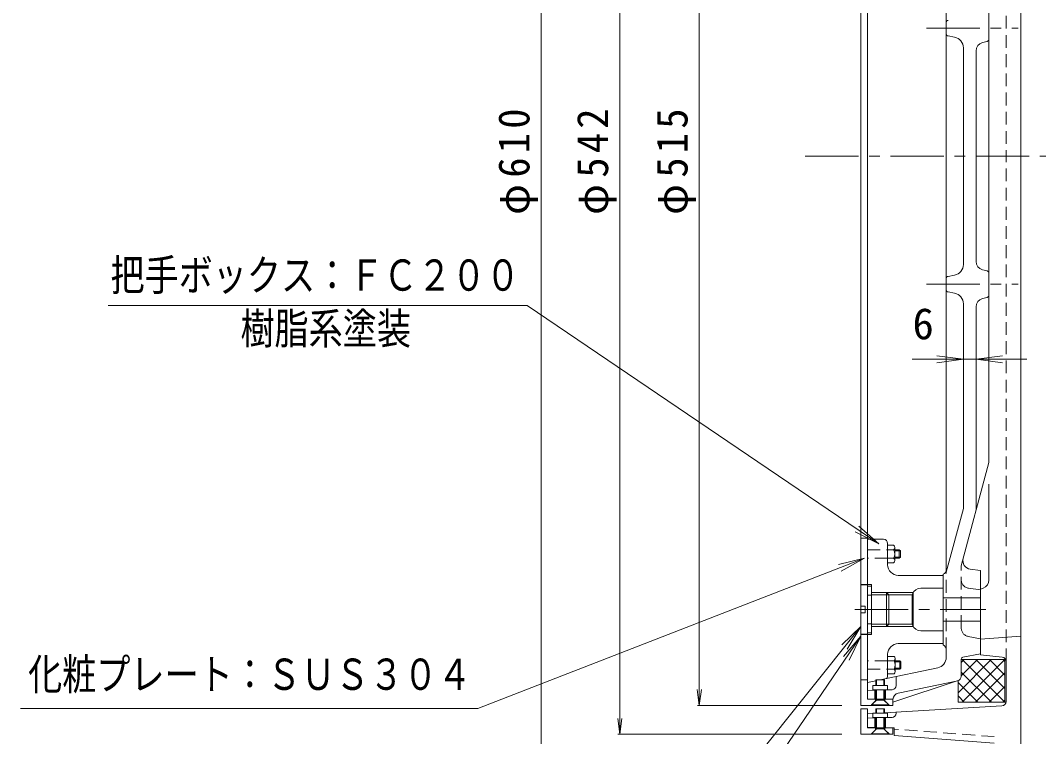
# Model space of a CAD drawing. Units: millimetres, scale not verified. Extents: x -961 to 843, y -686 to 688.
# Drawn here: x 28.5 to 506, y -263 to 72.8 of the extents above; entities that cross this region are included whole.
import ezdxf
from ezdxf.enums import TextEntityAlignment as Align

# ---------------------------------------------------------------- set-up
doc = ezdxf.new("R2010")
doc.units = ezdxf.units.MM
doc.header["$LTSCALE"] = 5
doc.linetypes.add('CHAIN1', pattern=[8, 5, -1, 1, -1])
doc.linetypes.add('DASHED1', pattern=[1.8, 1.2, -0.6])
for name, color, linetype, lineweight in [('0-0_通り芯', 2, 'Continuous', 9), ('0-1_躯体', 3, 'Continuous', 9), ('0-2_仕上', 6, 'Continuous', 9), ('0-3_建具', 7, 'Continuous', 9), ('0-9', 4, 'Continuous', 9), ('0-E', 7, 'Continuous', 9), ('0-F', 7, 'Continuous', 9)]:
    doc.layers.add(name, color=color, linetype=linetype, lineweight=lineweight)
doc.styles.add('ＭＳ ゴシック', font='')
doc.styles.get('ＭＳ ゴシック').set_extended_font_data('MS Gothic')

msp = doc.modelspace()

# ---------------------------------------------------------------- linework, layer by layer
at = {"layer": '0-0_通り芯'}
for p, q in [((497.678, -295.896), (497.678, 314.104)), ((482.678, -189.594), (482.678, -144.593)), ((480.045, -193.353), (478.678, -193.85)), ((478.678, -193.85), (478.678, -224.562)), ((478.678, -217.286), (497.678, -215.896)), ((488.899, -225.698), (478.678, -224.562)), ((490.678, -246.512), (490.678, -227.686)), ((425.678, -252.305), (428.178, -252.155)), ((433.678, -251.824), (488.798, -248.509)), ((439.178, -251.961), (439.178, -251.494)), ((429.678, -254.212), (425.678, -254.346)), ((429.178, -254.229), (429.178, -258.896)), ((437.244, -253.96), (433.678, -254.079)), ((434.178, -254.062), (434.178, -258.896)), ((437.678, -258.896), (438.178, -258.896)), ((438.178, -262.457), (438.178, -258.896)), ((438.178, -262.457), (485.128, -265.987))]:
    msp.add_line(p, q, dxfattribs=at)
at = {"layer": '0-0_通り芯', "linetype": 'DASHED1'}
for p, q in [((490.678, 245.894), (490.678, 9.104)), ((490.678, -227.686), (490.678, 9.104)), ((429.178, -258.772), (425.678, -258.509)), ((485.128, -262.978), (438.178, -259.448))]:
    msp.add_line(p, q, dxfattribs=at)
at = {"layer": '0-0_通り芯'}
for centre, radius, start, end in [((478.678, -189.594), 4, 289.9836, 0), ((488.678, -227.686), 2, 0, 83.65996), ((488.678, -246.512), 2, 273.44202, 0), ((437.178, -251.961), 2, 271.9091, 0)]:
    msp.add_arc(centre, radius, start, end, dxfattribs=at)
at = {"layer": '0-1_躯体'}
for p, q in [((462.678, -185.896), (462.678, 203.766)), ((482.678, 152.646), (482.678, -134.437)), ((463.494, 65.451), (466.599, 64.869)), ((481.92, 62.915), (479.708, 62.362)), ((470.678, -41.746), (470.678, 59.955)), ((476.678, -40.273), (476.678, 58.481)), ((463.494, -47.243), (466.599, -46.661)), ((481.92, -44.706), (479.708, -44.153)), ((463.494, -54.549), (466.599, -55.131)), ((481.92, -57.085), (479.708, -57.638)), ((470.678, -60.045), (470.678, -156.039)), ((476.678, -61.519), (476.678, -156.829)), ((469.678, -182.954), (482.678, -134.437)), ((462.678, -185.896), (470.678, -156.039)), ((473.9, -184.499), (478.678, -185.182)), ((478.678, -185.182), (478.678, -224.181)), ((461.178, -219.96), (461.178, -186.889)), ((478.678, -197.896), (461.178, -197.896)), ((478.678, -208.896), (461.178, -208.896)), ((462.678, -225.828), (462.678, -222.558)), ((470.491, -225.741), (478.678, -224.181)), ((469.678, -234.814), (469.678, -226.723)), ((458.695, -230.723), (431.666, -236.34)), ((429.678, -236.753), (425.678, -237.584)), ((437.678, -246.896), (468.309, -236.712)), ((439.178, -238.968), (439.178, -234.779)), ((440.067, -242.594), (468.085, -236.772)), ((429.678, -241.215), (425.678, -241.347)), ((429.178, -241.21), (429.178, -245.396)), ((437.252, -240.967), (433.678, -241.084)), ((434.178, -241.025), (434.178, -245.396)), ((437.678, -245.531), (437.678, -246.896))]:
    msp.add_line(p, q, dxfattribs=at)
at = {"layer": '0-1_躯体', "linetype": 'CHAIN1'}
for p, q in [((453.438, 69.104), (496.383, 69.104)), ((396.543, 9.104), (526.076, 9.104)), ((453.438, -50.896), (496.383, -50.896)), ((419.757, -203.396), (481.19, -203.396))]:
    msp.add_line(p, q, dxfattribs=at)
at = {"layer": '0-1_躯体', "linetype": 'DASHED1'}
for p, q in [((462.678, -222.558), (462.678, -185.558)), ((469.678, -212.086), (469.678, -182.954)), ((473.112, -193.386), (478.678, -194.182)), ((472.929, -216.015), (478.678, -217.11))]:
    msp.add_line(p, q, dxfattribs=at)
at = {"layer": '0-1_躯体'}
for centre, radius, start, end in [((463.678, 71.774), 1, 100.61809, 180), ((463.678, 66.434), 1, 180, 259.38191), ((465.678, 59.955), 5, 0, 79.38055), ((480.678, 58.481), 4, 104.03572, 180), ((481.678, 63.885), 1, 284.03624, 0), ((465.678, -41.746), 5, 280.61945, 0), ((480.678, -40.273), 4, 180, 255.96428), ((463.678, -48.226), 1, 100.61809, 180), ((481.678, -45.677), 1, 0, 75.96376), ((463.678, -53.566), 1, 180, 259.38191), ((465.678, -60.045), 5, 0, 79.38055), ((481.678, -56.115), 1, 284.03624, 0), ((480.678, -61.519), 4, 104.03572, 180), ((474.466, -180.539), 4, 164.99992, 261.87022), ((460.051, -184.109), 3, 292.06552, 345.0002), ((459.678, -222.558), 3, 0, 60.00124), ((457.678, -225.828), 5, 281.7386, 0), ((470.678, -226.723), 1, 100.78366, 180), ((467.678, -234.814), 2, 281.73842, 0), ((437.178, -238.968), 2, 272.12106, 0), ((440.678, -245.531), 3, 101.73863, 180)]:
    msp.add_arc(centre, radius, start, end, dxfattribs=at)
at = {"layer": '0-1_躯体', "linetype": 'DASHED1'}
for centre, end in [((473.678, -189.427), 261.87022), ((473.678, -212.086), 259.21667)]:
    msp.add_arc(centre, 4, 180, end, dxfattribs=at)
at = {"layer": '0-2_仕上', "color": 4}
for p, q in [((422.678, -248.396), (422.678, 266.604)), ((425.678, -245.396), (425.678, 263.604)), ((422.678, -236.396), (425.678, -236.396)), ((425.678, -245.396), (437.678, -245.396)), ((422.678, -249.896), (425.678, -249.896)), ((422.678, -261.896), (422.678, -249.896)), ((425.678, -258.896), (425.678, -249.896)), ((425.678, -258.896), (437.678, -258.896))]:
    msp.add_line(p, q, dxfattribs=at)
at = {"layer": '0-2_仕上'}
for p, q in [((422.678, -169.896), (425.678, -169.896)), ((422.678, -169.896), (422.678, -236.396)), ((425.678, -236.396), (425.678, -169.896)), ((433.178, -170.396), (425.678, -170.396)), ((435.178, -172.396), (435.178, -182.396)), ((440.177, -187.396), (461.178, -187.396)), ((461.178, -219.396), (461.178, -187.396)), ((425.678, -191.646), (427.678, -191.646)), ((425.678, -192.396), (427.678, -192.396)), ((427.678, -195.396), (447.213, -195.396)), ((447.213, -195.396), (447.213, -211.396)), ((450.678, -193.396), (461.178, -193.396)), ((427.678, -196.646), (425.678, -196.646)), ((427.678, -196.478), (446.703, -196.478)), ((446.703, -196.478), (446.703, -210.313)), ((427.678, -210.146), (425.678, -210.146)), ((425.678, -214.396), (427.678, -214.396)), ((427.678, -210.313), (446.703, -210.313)), ((427.678, -211.396), (447.213, -211.396)), ((450.678, -213.396), (461.178, -213.396)), ((440.177, -219.396), (461.178, -219.396)), ((435.178, -234.396), (435.178, -224.396)), ((422.678, -236.396), (425.678, -236.396))]:
    msp.add_line(p, q, dxfattribs=at)
msp.add_lwpolyline([(425.678, -215.146), (427.678, -215.146), (427.678, -191.646)], dxfattribs=at)
at = {"layer": '0-2_仕上', "color": 4}
for points in [[(422.678, -248.396), (437.678, -248.396), (437.678, -245.396)], [(422.678, -261.896), (437.678, -261.896), (437.678, -258.896)]]:
    msp.add_lwpolyline(points, dxfattribs=at)
at = {"layer": '0-2_仕上'}
for centre, radius, start, end in [((433.178, -172.396), 2, 0, 90), ((440.177, -182.396), 5, 180, 270), ((450.678, -197.396), 4, 90, 160.52864), ((445.021, -195.396), 2, 327.23235, 340.5295), ((445.021, -211.396), 2, 19.4705, 32.76765), ((450.678, -209.396), 4, 199.47136, 270), ((440.177, -224.396), 5, 90, 180), ((433.177, -234.396), 2, 318.80566, 0)]:
    msp.add_arc(centre, radius, start, end, dxfattribs=at)
at = {"layer": '0-3_建具', "linetype": 'DASHED1'}
for p, q in [((425.678, -175.396), (435.178, -175.396)), ((435.178, -179.396), (425.678, -179.396)), ((435.178, -227.396), (425.678, -227.396)), ((425.678, -231.396), (435.178, -231.396))]:
    msp.add_line(p, q, dxfattribs=at)
at = {"layer": '0-3_建具'}
for p, q in [((435.178, -173.246), (437.998, -173.246)), ((437.998, -175.396), (435.178, -175.396)), ((438.498, -174.321), (438.498, -180.421)), ((438.498, -175.896), (441.148, -175.896)), ((440.648, -175.396), (440.648, -179.396)), ((435.178, -179.396), (437.998, -179.396)), ((438.498, -178.896), (441.148, -178.896)), ((437.998, -181.446), (435.178, -181.446)), ((438.234, -225.346), (435.178, -225.346)), ((435.178, -227.396), (438.234, -227.396)), ((438.734, -232.471), (438.734, -226.371)), ((438.734, -227.896), (441.384, -227.896)), ((440.883, -231.396), (440.883, -227.396)), ((468.178, -242.392), (483.721, -226.849)), ((469.678, -226.849), (490.494, -226.849)), ((469.678, -234.528), (477.357, -226.849)), ((469.678, -228.165), (470.993, -226.849)), ((470.085, -246.849), (490.085, -226.849)), ((490.178, -246.838), (470.189, -226.849)), ((490.178, -240.473), (476.553, -226.849)), ((490.178, -234.11), (482.917, -226.849)), ((490.178, -227.746), (489.281, -226.849)), ((490.178, -226.849), (490.178, -246.849)), ((490.678, -227.686), (490.678, -245.54)), ((438.234, -231.396), (435.178, -231.396)), ((435.178, -233.546), (438.234, -233.546)), ((438.734, -230.896), (441.384, -230.896)), ((483.825, -246.849), (469.678, -232.701)), ((476.449, -246.849), (490.178, -233.121)), ((429.678, -239.035), (429.678, -236.396)), ((429.905, -239.035), (429.905, -236.396)), ((433.45, -239.035), (433.45, -236.396)), ((433.678, -239.035), (433.678, -236.396)), ((468.178, -246.849), (468.178, -236.75)), ((477.461, -246.849), (468.178, -237.565)), ((428.178, -239.035), (428.178, -241.035)), ((435.178, -239.035), (428.178, -239.035)), ((435.178, -241.035), (428.178, -241.035)), ((429.678, -245.414), (429.678, -241.035)), ((429.905, -245.869), (429.905, -241.035)), ((433.45, -245.869), (433.45, -241.035)), ((433.678, -245.414), (433.678, -241.035)), ((435.178, -239.035), (435.178, -241.035)), ((482.813, -246.849), (490.178, -239.485)), ((429.905, -245.869), (427.678, -248.096)), ((427.678, -248.396), (427.678, -248.096)), ((427.678, -248.096), (435.678, -248.096)), ((429.678, -245.414), (433.678, -245.414)), ((429.905, -245.869), (429.678, -245.414)), ((429.905, -245.869), (433.45, -245.869)), ((433.45, -245.869), (433.678, -245.414)), ((433.45, -245.869), (435.678, -248.096)), ((471.097, -246.849), (468.178, -243.929)), ((490.678, -246.849), (468.178, -246.849)), ((489.177, -246.849), (490.178, -245.849)), ((428.178, -252.029), (428.178, -254.029)), ((435.178, -252.029), (428.178, -252.029)), ((429.678, -252.029), (429.678, -249.896)), ((429.905, -252.029), (429.905, -249.896)), ((433.45, -252.029), (433.45, -249.896)), ((433.678, -252.029), (433.678, -249.896)), ((435.178, -252.029), (435.178, -254.029)), ((435.178, -254.029), (428.178, -254.029)), ((429.678, -258.914), (429.678, -254.029)), ((429.905, -259.368), (429.905, -254.029)), ((433.45, -259.368), (433.45, -254.029)), ((433.678, -258.914), (433.678, -254.029)), ((429.905, -259.368), (427.678, -261.596)), ((427.678, -261.896), (427.678, -261.596)), ((427.678, -261.596), (435.678, -261.596)), ((429.678, -258.914), (433.678, -258.914)), ((429.905, -259.368), (429.678, -258.914)), ((429.905, -259.368), (433.45, -259.368)), ((433.45, -259.368), (433.678, -258.914)), ((433.45, -259.368), (435.678, -261.596))]:
    msp.add_line(p, q, dxfattribs=at)
for points in [[(438.498, -175.396), (440.648, -175.396), (441.148, -175.896), (441.148, -178.896), (440.648, -179.396), (438.498, -179.396)], [(438.734, -231.396), (440.883, -231.396), (441.384, -230.896), (441.384, -227.896), (440.883, -227.396), (438.734, -227.396)], [(429.678, -236.396), (431.678, -236.396), (433.678, -236.396)], [(427.678, -248.396), (435.678, -248.396), (435.678, -248.096)], [(429.678, -249.896), (431.678, -249.896), (433.678, -249.896)], [(427.678, -261.896), (435.678, -261.896), (435.678, -261.596)]]:
    msp.add_lwpolyline(points, dxfattribs=at)
for centre, radius, start, end in [((437.092, -174.321), 1.406, 310.11218, 49.8878), ((434.248, -177.396), 4.25, 331.92751, 28.07248), ((437.197, -180.421), 1.301, 307.9933, 52.00668), ((434.483, -229.396), 4.25, 331.92751, 28.07248), ((437.433, -226.371), 1.301, 307.9933, 52.00668), ((437.328, -232.471), 1.406, 310.11218, 49.8878)]:
    msp.add_arc(centre, radius, start, end, dxfattribs=at)
at = {"layer": '0-9'}
for p, q in [((422.678, -191.646), (425.678, -191.646)), ((422.678, -191.896), (425.678, -191.896)), ((434.595, -211.396), (434.595, -195.396)), ((435.677, -196.478), (434.595, -195.396)), ((435.677, -210.313), (435.677, -196.478)), ((422.678, -201.896), (424.677, -201.896)), ((422.678, -204.896), (424.677, -204.896)), ((424.677, -201.896), (424.677, -204.896)), ((434.595, -211.396), (435.677, -210.313)), ((422.678, -214.896), (425.678, -214.896)), ((422.678, -215.146), (425.678, -215.146)), ((429.528, -246.246), (427.378, -248.396)), ((429.528, -245.396), (429.528, -246.246)), ((433.828, -245.396), (433.828, -246.246)), ((433.828, -246.246), (435.978, -248.396)), ((429.528, -259.746), (427.378, -261.896)), ((429.528, -258.896), (429.528, -259.746)), ((433.828, -258.896), (433.828, -259.746)), ((433.828, -259.746), (435.978, -261.896))]:
    msp.add_line(p, q, dxfattribs=at)
at = {"layer": '0-E'}
for p, q in [((266.13, -60.914), (69.681, -60.914)), ((431.088, -172.65), (421.742, -164.349)), ((424.349, -179.397), (412.205, -182.36)), ((315.094, -345.645), (422.678, -211.327)), ((422.678, -211.327), (413.656, -219.98)), ((422.678, -211.327), (416.203, -222.02)), ((309.733, -381.028), (422.678, -215.962)), ((422.678, -215.962), (414.416, -225.343)), ((422.678, -215.962), (417.126, -227.161)), ((243.021, -249.782), (28.517, -249.782))]:
    msp.add_line(p, q, dxfattribs=at)
for points in [[(266.13, -60.914), (431.088, -172.65), (419.912, -167.051)], [(243.021, -249.782), (424.349, -179.397), (413.386, -185.402)]]:
    msp.add_lwpolyline(points, dxfattribs=at)
at = {"layer": '0-F'}
for p, q in [((272.713, -295.896), (272.713, 314.104)), ((309.609, -261.896), (309.609, 280.104)), ((346.855, -248.395), (346.855, 266.604)), ((470.677, -86.115), (458.284, -84.484)), ((476.678, -86.115), (489.071, -84.484)), ((500.385, -86.115), (446.717, -86.115)), ((470.677, -86.115), (458.284, -87.747)), ((470.677, -93.615), (470.677, -87.615)), ((476.678, -86.115), (489.071, -87.747)), ((476.678, -93.615), (476.678, -87.615)), ((346.855, -248.395), (345.876, -240.96)), ((346.855, -248.395), (347.834, -240.96)), ((413.678, -248.395), (345.955, -248.395)), ((309.609, -261.896), (308.63, -254.46)), ((309.609, -261.896), (310.588, -254.46)), ((413.678, -261.896), (308.709, -261.896))]:
    msp.add_line(p, q, dxfattribs=at)

# ---------------------------------------------------------------- texts
at = {"layer": '0-E', "color": 6, "style": 'ＭＳ ゴシック', "width": 0.8}
for s, p in [('把手ボックス：ＦＣ２００', (70.769, -58.366)), ('樹脂系塗装', (131.716, -83.397)), ('化粧プレート：ＳＵＳ３０４', (32.145, -245.456))]:
    msp.add_text(s, height=14.66, dxfattribs=at).set_placement(p, align=Align.BOTTOM_LEFT)
at = {"layer": '0-F', "color": 2, "style": 'ＭＳ ゴシック'}
msp.add_text('6', height=14.66, dxfattribs=at).set_placement((446.835, -81.115), align=Align.BOTTOM_LEFT)
at = {"layer": '0-F', "color": 2, "char_height": 14.66, "attachment_point": 7, "rotation": 90, "style": 'ＭＳ ゴシック'}
for s, insert in [('\\T1.21;\\W0.95;φ610', (271.213, -18.396)), ('\\T1.21;\\W0.95;φ542', (308.109, -18.396)), ('\\T1.21;\\W0.95;φ515', (345.355, -18.396))]:
    msp.add_mtext(s, dxfattribs=dict(at, insert=insert))

doc.saveas('drawing.dxf')
